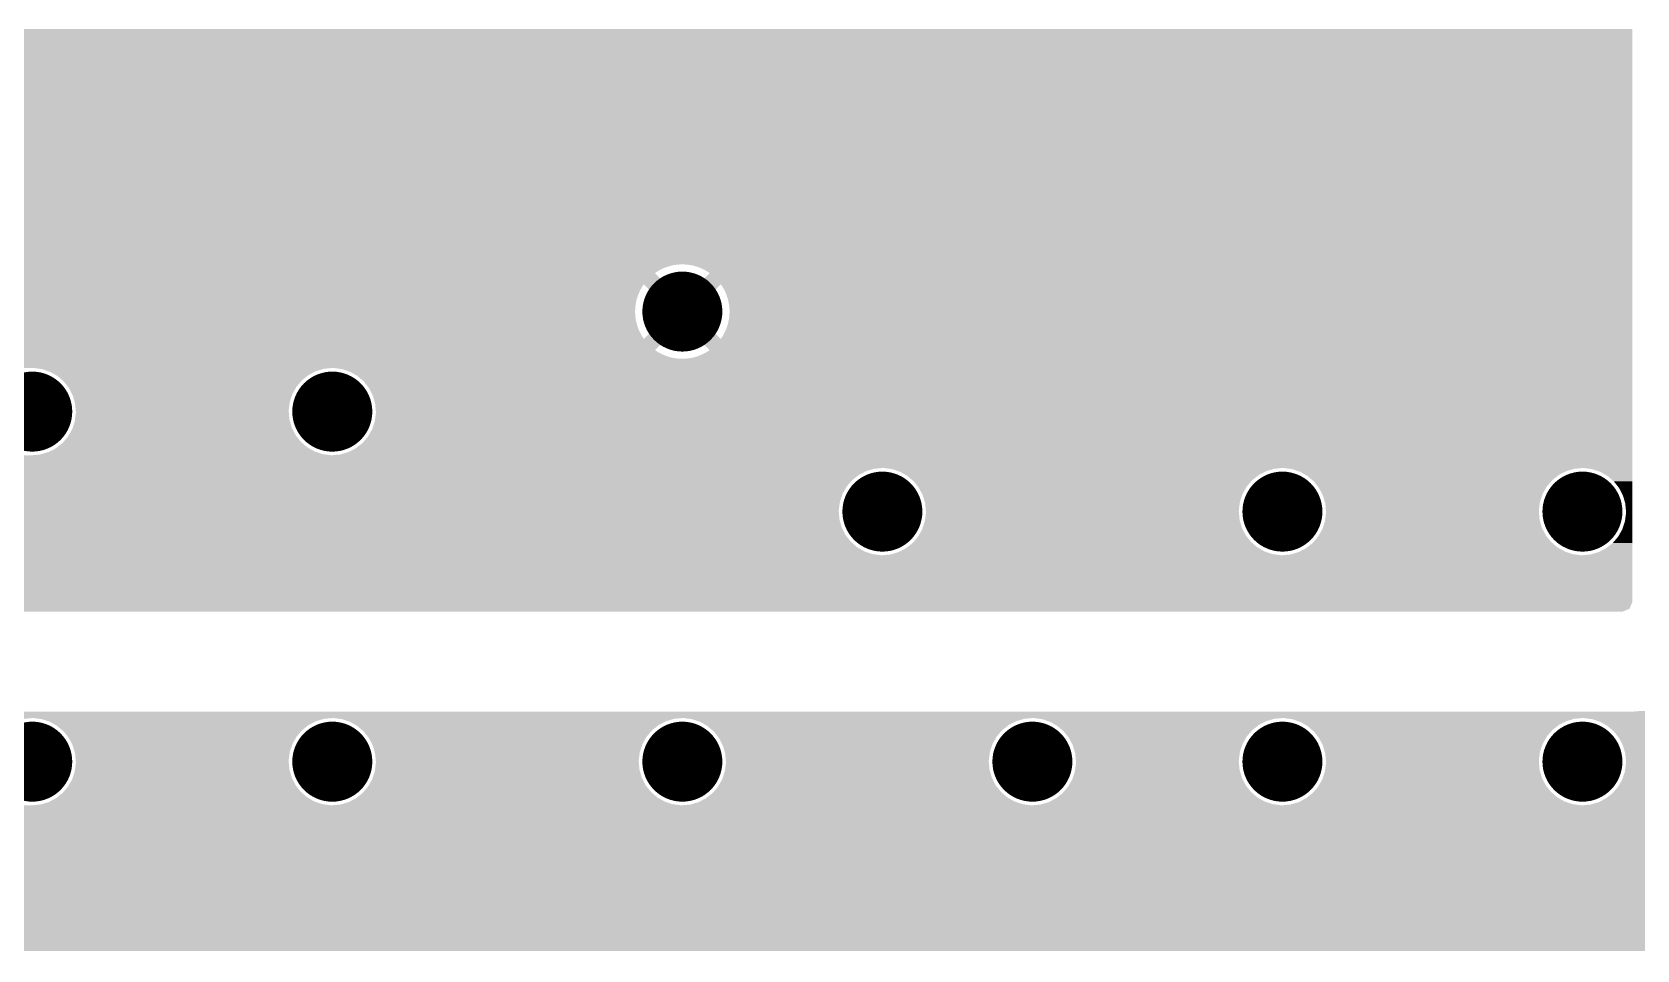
# Model space of a CAD drawing. Extents: x 295 to 953, y 10 to 290.
# Drawn here: x 596.74 to 630.37, y 206.52 to 225.75 of the extents above; entities that cross this region are included whole.
import ezdxf

# ---------------------------------------------------------------- set-up
doc = ezdxf.new("R2010")
doc.units = 0
doc.header["$LTSCALE"] = 5
doc.header["$MEASUREMENT"] = 0
doc.layers.get('0').update_dxf_attribs({"linetype": 'CONTINUOUS', "lineweight": 25})

msp = doc.modelspace()

# ---------------------------------------------------------------- linework, layer by layer
at = {"const_width": 0.838}
for points in [[(609.947, 219.892, 1), (610.785, 219.892, 1)], [(596.326, 217.796, 1), (597.164, 217.796, 1)], [(602.612, 217.796, 1), (603.451, 217.796, 1)], [(614.138, 215.701, 1), (614.976, 215.701, 1)], [(622.52, 215.701, 1), (623.358, 215.701, 1)], [(628.806, 215.701, 1), (629.644, 215.701, 1)], [(596.326, 210.462, 1), (597.164, 210.462, 1)], [(602.612, 210.462, 1), (603.451, 210.462, 1)], [(609.947, 210.462, 1), (610.785, 210.462, 1)], [(617.281, 210.462, 1), (618.119, 210.462, 1)], [(622.52, 210.462, 1), (623.358, 210.462, 1)], [(628.806, 210.462, 1), (629.644, 210.462, 1)]]:
    msp.add_lwpolyline(points, format="xyb", close=True, dxfattribs=at)
for points in [[(545.43, 225.576), (545.547, 225.683), (630.273, 225.576), (630.273, 225.683)], [(545.547, 225.683), (545.638, 225.812), (630.273, 225.683), (630.273, 225.812)], [(509.465, 225.288), (509.419, 225.43), (630.273, 225.288), (630.273, 225.43)], [(509.469, 225.25), (509.465, 225.288), (630.273, 225.25), (630.273, 225.288)], [(544.986, 225.43), (545.143, 225.447), (630.273, 225.43), (630.273, 225.447)], [(545.143, 225.447), (545.294, 225.496), (630.273, 225.447), (630.273, 225.496)], [(545.294, 225.496), (545.43, 225.576), (630.273, 225.496), (630.273, 225.576)], [(529.47, 225.247), (529.404, 225.25), (630.273, 225.247), (630.273, 225.25)], [(529.625, 225.216), (529.47, 225.247), (630.273, 225.216), (630.273, 225.247)], [(529.77, 225.154), (529.625, 225.216), (630.273, 225.154), (630.273, 225.216)], [(529.899, 225.062), (529.77, 225.154), (630.273, 225.062), (630.273, 225.154)], [(530.006, 224.946), (529.899, 225.062), (630.273, 224.946), (630.273, 225.062)], [(530.073, 224.831), (530.006, 224.946), (630.273, 224.831), (630.273, 224.946)], [(545.052, 224.828), (544.986, 224.831), (630.273, 224.828), (630.273, 224.831)], [(545.207, 224.797), (545.052, 224.828), (630.273, 224.797), (630.273, 224.828)], [(545.352, 224.735), (545.207, 224.797), (630.273, 224.735), (630.273, 224.797)], [(545.481, 224.643), (545.352, 224.735), (630.273, 224.643), (630.273, 224.735)], [(545.588, 224.527), (545.481, 224.643), (630.273, 224.527), (630.273, 224.643)], [(545.668, 224.39), (545.588, 224.527), (630.273, 224.39), (630.273, 224.527)], [(545.717, 224.24), (545.668, 224.39), (630.273, 224.24), (630.273, 224.39)], [(545.701, 223.862), (545.731, 224.017), (630.273, 223.862), (630.273, 224.017)], [(545.734, 224.083), (545.717, 224.24), (630.273, 224.083), (630.273, 224.24)], [(545.731, 224.017), (545.734, 224.083), (630.273, 224.017), (630.273, 224.083)], [(545.547, 223.587), (545.638, 223.716), (630.273, 223.587), (630.273, 223.716)], [(545.638, 223.716), (545.701, 223.862), (630.273, 223.716), (630.273, 223.862)], [(525.699, 223.251), (525.608, 223.334), (630.273, 223.251), (630.273, 223.334)], [(544.986, 223.334), (545.143, 223.351), (630.273, 223.334), (630.273, 223.351)], [(545.143, 223.351), (545.294, 223.401), (630.273, 223.351), (630.273, 223.401)], [(545.294, 223.401), (545.43, 223.48), (630.273, 223.401), (630.273, 223.48)], [(545.43, 223.48), (545.547, 223.587), (630.273, 223.48), (630.273, 223.587)], [(525.899, 223.022), (525.699, 223.251), (630.273, 223.022), (630.273, 223.251)], [(526.072, 222.774), (525.899, 223.022), (630.273, 222.774), (630.273, 223.022)], [(526.093, 222.735), (526.072, 222.774), (630.273, 222.735), (630.273, 222.774)], [(545.052, 222.732), (544.986, 222.735), (630.273, 222.732), (630.273, 222.735)], [(545.207, 222.702), (545.052, 222.732), (630.273, 222.702), (630.273, 222.732)], [(545.352, 222.639), (545.207, 222.702), (630.273, 222.639), (630.273, 222.702)], [(545.481, 222.548), (545.352, 222.639), (630.273, 222.548), (630.273, 222.639)], [(545.588, 222.431), (545.481, 222.548), (630.273, 222.431), (630.273, 222.548)], [(545.668, 222.295), (545.588, 222.431), (630.273, 222.295), (630.273, 222.431)], [(545.717, 222.144), (545.668, 222.295), (630.273, 222.144), (630.273, 222.295)], [(545.734, 221.987), (545.717, 222.144), (630.273, 221.987), (630.273, 222.144)], [(545.731, 221.921), (545.734, 221.987), (630.273, 221.921), (630.273, 221.987)], [(545.547, 221.492), (545.638, 221.621), (630.273, 221.492), (630.273, 221.621)], [(545.638, 221.621), (545.701, 221.766), (630.273, 221.621), (630.273, 221.766)], [(545.701, 221.766), (545.731, 221.921), (630.273, 221.766), (630.273, 221.921)], [(544.986, 221.239), (545.143, 221.256), (630.273, 221.239), (630.273, 221.256)], [(545.143, 221.256), (545.294, 221.305), (630.273, 221.256), (630.273, 221.305)], [(545.294, 221.305), (545.43, 221.385), (630.273, 221.305), (630.273, 221.385)], [(545.43, 221.385), (545.547, 221.492), (630.273, 221.385), (630.273, 221.492)], [(526.44, 220.881), (526.456, 220.969), (630.273, 220.881), (630.273, 220.969)], [(526.456, 220.969), (526.478, 221.239), (630.273, 220.969), (630.273, 221.239)], [(526.353, 220.52), (526.4, 220.671), (609.971, 220.52), (609.821, 220.671)], [(526.4, 220.671), (526.405, 220.698), (609.821, 220.671), (609.793, 220.698)], [(526.405, 220.698), (526.409, 220.718), (609.793, 220.698), (609.822, 220.718)], [(526.409, 220.718), (526.414, 220.748), (609.822, 220.718), (609.871, 220.748)], [(526.414, 220.748), (526.419, 220.775), (609.871, 220.748), (609.921, 220.775)], [(526.419, 220.775), (526.424, 220.8), (609.921, 220.775), (609.974, 220.8)], [(526.424, 220.8), (526.428, 220.821), (609.974, 220.8), (610.027, 220.821)], [(526.428, 220.821), (526.432, 220.839), (610.027, 220.821), (610.082, 220.839)], [(526.432, 220.839), (526.435, 220.854), (610.082, 220.839), (610.137, 220.854)], [(526.435, 220.854), (526.437, 220.866), (610.137, 220.854), (610.194, 220.866)], [(526.437, 220.866), (526.438, 220.874), (610.194, 220.866), (610.251, 220.874)], [(526.438, 220.874), (526.439, 220.879), (610.251, 220.874), (610.308, 220.879)], [(526.439, 220.879), (526.44, 220.881), (610.308, 220.879), (610.366, 220.881)], [(610.075, 220.574), (610.106, 220.586), (610.656, 220.574), (610.626, 220.586)], [(610.106, 220.586), (610.121, 220.592), (610.626, 220.586), (610.609, 220.592)], [(610.121, 220.592), (610.154, 220.602), (610.609, 220.592), (610.579, 220.602)], [(610.154, 220.602), (610.169, 220.607), (610.579, 220.602), (610.561, 220.607)], [(610.169, 220.607), (610.202, 220.615), (610.561, 220.607), (610.531, 220.615)], [(610.202, 220.615), (610.217, 220.618), (610.531, 220.615), (610.512, 220.618)], [(610.217, 220.618), (610.252, 220.624), (610.512, 220.618), (610.482, 220.624)], [(610.252, 220.624), (610.266, 220.627), (610.482, 220.624), (610.462, 220.627)], [(610.266, 220.627), (610.303, 220.63), (610.462, 220.627), (610.432, 220.63)], [(610.303, 220.63), (610.316, 220.632), (610.432, 220.63), (610.409, 220.632)], [(610.316, 220.632), (610.36, 220.633), (610.409, 220.632), (610.382, 220.633)], [(610.36, 220.633), (610.366, 220.633), (610.382, 220.633), (610.366, 220.633)], [(610.4, 220.88), (610.366, 220.881), (630.273, 220.88), (630.273, 220.881)], [(610.458, 220.876), (610.4, 220.88), (630.273, 220.876), (630.273, 220.88)], [(610.515, 220.869), (610.458, 220.876), (630.273, 220.869), (630.273, 220.876)], [(610.572, 220.859), (610.515, 220.869), (630.273, 220.859), (630.273, 220.869)], [(610.628, 220.845), (610.572, 220.859), (630.273, 220.845), (630.273, 220.859)], [(610.683, 220.829), (610.628, 220.845), (630.273, 220.829), (630.273, 220.845)], [(610.737, 220.808), (610.683, 220.829), (630.273, 220.808), (630.273, 220.829)], [(610.789, 220.785), (610.737, 220.808), (630.273, 220.785), (630.273, 220.808)], [(610.76, 220.52), (610.938, 220.698), (630.273, 220.52), (630.273, 220.698)], [(610.841, 220.759), (610.789, 220.785), (630.273, 220.759), (630.273, 220.785)], [(610.89, 220.73), (610.841, 220.759), (630.273, 220.73), (630.273, 220.759)], [(610.938, 220.698), (610.89, 220.73), (630.273, 220.698), (630.273, 220.73)], [(526.235, 220.208), (526.259, 220.262), (609.429, 220.208), (609.449, 220.262)], [(526.259, 220.262), (526.282, 220.315), (609.449, 220.262), (609.472, 220.315)], [(526.282, 220.315), (526.304, 220.366), (609.472, 220.315), (609.498, 220.366)], [(526.304, 220.366), (526.31, 220.381), (609.498, 220.366), (609.507, 220.381)], [(526.31, 220.381), (526.321, 220.416), (609.507, 220.381), (609.527, 220.416)], [(526.321, 220.416), (526.336, 220.464), (609.527, 220.416), (609.559, 220.464)], [(526.336, 220.464), (526.353, 220.52), (630.273, 220.464), (630.273, 220.52)], [(609.737, 220.286), (609.559, 220.464), (610.994, 220.286), (611.172, 220.464)], [(609.698, 220.213), (609.712, 220.243), (611.034, 220.213), (611.019, 220.243)], [(609.712, 220.243), (609.721, 220.257), (611.019, 220.243), (611.011, 220.257)], [(609.721, 220.257), (609.737, 220.286), (611.011, 220.257), (610.994, 220.286)], [(609.971, 220.52), (609.986, 220.529), (610.76, 220.52), (610.745, 220.529)], [(609.986, 220.529), (610.015, 220.545), (610.745, 220.529), (610.717, 220.545)], [(610.015, 220.545), (610.029, 220.553), (610.717, 220.545), (610.701, 220.553)], [(610.029, 220.553), (610.06, 220.567), (610.701, 220.553), (610.672, 220.567)], [(610.06, 220.567), (610.075, 220.574), (610.672, 220.567), (610.656, 220.574)], [(611.179, 220.455), (611.172, 220.464), (630.273, 220.455), (630.273, 220.464)], [(611.21, 220.406), (611.179, 220.455), (630.273, 220.406), (630.273, 220.455)], [(611.239, 220.356), (611.21, 220.406), (630.273, 220.356), (630.273, 220.406)], [(611.264, 220.305), (611.239, 220.356), (630.273, 220.305), (630.273, 220.356)], [(611.287, 220.252), (611.264, 220.305), (630.273, 220.252), (630.273, 220.305)], [(611.306, 220.197), (611.287, 220.252), (630.273, 220.197), (630.273, 220.252)], [(526.055, 219.869), (526.088, 219.926), (609.377, 219.869), (609.377, 219.926)], [(526.088, 219.926), (526.121, 219.984), (609.377, 219.926), (609.381, 219.984)], [(526.121, 219.984), (526.154, 220.041), (609.381, 219.984), (609.388, 220.041)], [(526.154, 220.041), (526.186, 220.097), (609.388, 220.041), (609.398, 220.097)], [(526.186, 220.097), (526.189, 220.103), (609.398, 220.097), (609.4, 220.103)], [(526.189, 220.103), (526.211, 220.153), (609.4, 220.103), (609.412, 220.153)], [(526.211, 220.153), (526.235, 220.208), (609.412, 220.153), (609.429, 220.208)], [(609.624, 219.908), (609.625, 219.925), (611.107, 219.908), (611.107, 219.925)], [(609.624, 219.875), (609.624, 219.908), (611.107, 219.875), (611.107, 219.908)], [(609.625, 219.925), (609.627, 219.958), (611.107, 219.925), (611.104, 219.958)], [(609.627, 219.958), (609.629, 219.974), (611.104, 219.958), (611.103, 219.974)], [(609.629, 219.974), (609.633, 220.008), (611.103, 219.974), (611.098, 220.008)], [(609.633, 220.008), (609.636, 220.024), (611.098, 220.008), (611.096, 220.024)], [(609.636, 220.024), (609.642, 220.056), (611.096, 220.024), (611.089, 220.056)], [(609.642, 220.056), (609.647, 220.073), (611.089, 220.056), (611.085, 220.073)], [(609.647, 220.073), (609.655, 220.105), (611.085, 220.073), (611.076, 220.105)], [(609.655, 220.105), (609.66, 220.12), (611.076, 220.105), (611.071, 220.12)], [(609.66, 220.12), (609.671, 220.152), (611.071, 220.12), (611.06, 220.152)], [(609.671, 220.152), (609.677, 220.167), (611.06, 220.152), (611.054, 220.167)], [(609.677, 220.167), (609.69, 220.198), (611.054, 220.167), (611.041, 220.198)], [(609.69, 220.198), (609.698, 220.213), (611.041, 220.198), (611.034, 220.213)], [(611.323, 220.142), (611.306, 220.197), (630.273, 220.142), (630.273, 220.197)], [(611.335, 220.086), (611.323, 220.142), (630.273, 220.086), (630.273, 220.142)], [(611.345, 220.029), (611.335, 220.086), (630.273, 220.029), (630.273, 220.086)], [(611.352, 219.972), (611.345, 220.029), (630.273, 219.972), (630.273, 220.029)], [(611.355, 219.915), (611.352, 219.972), (630.273, 219.915), (630.273, 219.972)], [(611.354, 219.857), (611.355, 219.915), (630.273, 219.857), (630.273, 219.915)], [(525.978, 219.757), (526.018, 219.811), (609.386, 219.757), (609.38, 219.811)], [(526.018, 219.811), (526.039, 219.84), (609.38, 219.811), (609.378, 219.84)], [(526.039, 219.84), (526.055, 219.869), (609.378, 219.84), (609.377, 219.869)], [(562.225, 219.754), (562.204, 219.757), (609.386, 219.754), (609.386, 219.757)], [(562.377, 219.734), (562.225, 219.754), (609.39, 219.734), (609.386, 219.754)], [(562.485, 219.697), (562.377, 219.734), (609.396, 219.697), (609.39, 219.734)], [(562.543, 219.678), (562.485, 219.697), (609.4, 219.678), (609.396, 219.697)], [(562.607, 219.641), (562.543, 219.678), (609.409, 219.641), (609.4, 219.678)], [(562.695, 219.591), (562.607, 219.641), (609.423, 219.591), (609.409, 219.641)], [(562.701, 219.586), (562.695, 219.591), (609.425, 219.586), (609.423, 219.591)], [(562.764, 219.532), (562.701, 219.586), (609.444, 219.532), (609.425, 219.586)], [(609.625, 219.858), (609.624, 219.875), (611.106, 219.858), (611.107, 219.875)], [(609.627, 219.825), (609.625, 219.858), (611.105, 219.825), (611.106, 219.858)], [(609.629, 219.809), (609.627, 219.825), (611.102, 219.809), (611.105, 219.825)], [(609.633, 219.776), (609.629, 219.809), (611.098, 219.776), (611.102, 219.809)], [(609.636, 219.759), (609.633, 219.776), (611.095, 219.759), (611.098, 219.776)], [(609.643, 219.727), (609.636, 219.759), (611.089, 219.727), (611.095, 219.759)], [(609.646, 219.711), (609.643, 219.727), (611.085, 219.711), (611.089, 219.727)], [(609.656, 219.678), (609.646, 219.711), (611.076, 219.678), (611.085, 219.711)], [(609.66, 219.663), (609.656, 219.678), (611.071, 219.663), (611.076, 219.678)], [(609.671, 219.631), (609.66, 219.663), (611.06, 219.631), (611.071, 219.663)], [(609.677, 219.616), (609.671, 219.631), (611.054, 219.616), (611.06, 219.631)], [(609.691, 219.585), (609.677, 219.616), (611.041, 219.585), (611.054, 219.616)], [(609.697, 219.57), (609.691, 219.585), (611.034, 219.57), (611.041, 219.585)], [(609.713, 219.54), (609.697, 219.57), (611.019, 219.54), (611.034, 219.57)], [(611.283, 219.521), (611.303, 219.575), (630.273, 219.521), (630.273, 219.575)], [(611.303, 219.575), (611.32, 219.63), (630.273, 219.575), (630.273, 219.63)], [(611.32, 219.63), (611.333, 219.686), (630.273, 219.63), (630.273, 219.686)], [(611.333, 219.686), (611.343, 219.742), (630.273, 219.686), (630.273, 219.742)], [(611.343, 219.742), (611.35, 219.8), (630.273, 219.742), (630.273, 219.8)], [(611.35, 219.8), (611.354, 219.857), (630.273, 219.8), (630.273, 219.857)], [(562.826, 219.479), (562.764, 219.532), (609.467, 219.479), (609.444, 219.532)], [(562.827, 219.478), (562.826, 219.479), (609.467, 219.478), (609.467, 219.479)], [(562.867, 219.427), (562.827, 219.478), (609.493, 219.427), (609.467, 219.478)], [(562.907, 219.377), (562.867, 219.427), (609.521, 219.377), (609.493, 219.427)], [(562.936, 219.341), (562.907, 219.377), (609.545, 219.341), (609.521, 219.377)], [(562.942, 219.329), (562.936, 219.341), (609.552, 219.329), (609.545, 219.341)], [(562.947, 219.319), (562.942, 219.329), (609.559, 219.319), (609.552, 219.329)], [(562.976, 219.263), (562.947, 219.319), (630.273, 219.263), (630.273, 219.319)], [(563.017, 219.185), (562.976, 219.263), (609.894, 219.185), (609.971, 219.263)], [(609.559, 219.319), (609.737, 219.497), (611.172, 219.319), (610.994, 219.497)], [(609.72, 219.526), (609.713, 219.54), (611.011, 219.526), (611.019, 219.54)], [(609.737, 219.497), (609.72, 219.526), (610.994, 219.497), (611.011, 219.526)], [(609.986, 219.255), (609.971, 219.263), (610.746, 219.255), (610.76, 219.263)], [(610.015, 219.238), (609.986, 219.255), (610.716, 219.238), (610.746, 219.255)], [(610.03, 219.23), (610.015, 219.238), (610.702, 219.23), (610.716, 219.238)], [(610.938, 219.085), (610.76, 219.263), (630.273, 219.085), (630.273, 219.263)], [(611.172, 219.319), (611.204, 219.367), (630.273, 219.319), (630.273, 219.367)], [(611.204, 219.367), (611.233, 219.417), (630.273, 219.367), (630.273, 219.417)], [(611.233, 219.417), (611.259, 219.468), (630.273, 219.417), (630.273, 219.468)], [(611.259, 219.468), (611.283, 219.521), (630.273, 219.468), (630.273, 219.521)], [(563.046, 219.085), (563.017, 219.185), (609.793, 219.085), (609.894, 219.185)], [(563.056, 219.053), (563.046, 219.085), (609.841, 219.053), (609.793, 219.085)], [(563.064, 219.024), (563.056, 219.053), (609.891, 219.024), (609.841, 219.053)], [(563.066, 219.018), (563.064, 219.024), (609.903, 219.018), (609.891, 219.024)], [(563.068, 218.998), (563.066, 219.018), (609.942, 218.998), (609.903, 219.018)], [(563.07, 218.975), (563.068, 218.998), (609.995, 218.975), (609.942, 218.998)], [(563.072, 218.955), (563.07, 218.975), (610.049, 218.955), (609.995, 218.975)], [(563.074, 218.938), (563.072, 218.955), (610.104, 218.938), (610.049, 218.955)], [(563.075, 218.924), (563.074, 218.938), (610.16, 218.924), (610.104, 218.938)], [(563.076, 218.914), (563.075, 218.924), (610.216, 218.914), (610.16, 218.924)], [(563.077, 218.907), (563.076, 218.914), (610.274, 218.907), (610.216, 218.914)], [(563.077, 218.903), (563.077, 218.907), (610.331, 218.903), (610.274, 218.907)], [(563.083, 218.844), (563.077, 218.903), (630.273, 218.844), (630.273, 218.903)], [(563.077, 218.903), (563.077, 218.903), (610.389, 218.903), (610.331, 218.903)], [(610.059, 219.216), (610.03, 219.23), (610.671, 219.216), (610.702, 219.23)], [(610.075, 219.209), (610.059, 219.216), (610.657, 219.209), (610.671, 219.216)], [(610.105, 219.197), (610.075, 219.209), (610.625, 219.197), (610.657, 219.209)], [(610.122, 219.191), (610.105, 219.197), (610.61, 219.191), (610.625, 219.197)], [(610.153, 219.181), (610.122, 219.191), (610.578, 219.181), (610.61, 219.191)], [(610.17, 219.176), (610.153, 219.181), (610.563, 219.176), (610.578, 219.181)], [(610.201, 219.168), (610.17, 219.176), (610.529, 219.168), (610.563, 219.176)], [(610.219, 219.165), (610.201, 219.168), (610.514, 219.165), (610.529, 219.168)], [(610.25, 219.159), (610.219, 219.165), (610.479, 219.159), (610.514, 219.165)], [(610.269, 219.156), (610.25, 219.159), (610.465, 219.156), (610.479, 219.159)], [(610.299, 219.153), (610.269, 219.156), (610.428, 219.153), (610.465, 219.156)], [(610.323, 219.151), (610.299, 219.153), (610.416, 219.151), (610.428, 219.153)], [(610.349, 219.15), (610.323, 219.151), (610.371, 219.15), (610.416, 219.151)], [(610.366, 219.15), (610.349, 219.15), (610.366, 219.15), (610.371, 219.15)], [(610.389, 218.903), (610.446, 218.906), (630.273, 218.903), (630.273, 218.906)], [(610.446, 218.906), (610.503, 218.912), (630.273, 218.906), (630.273, 218.912)], [(610.503, 218.912), (610.56, 218.922), (630.273, 218.912), (630.273, 218.922)], [(610.56, 218.922), (610.616, 218.935), (630.273, 218.922), (630.273, 218.935)], [(610.616, 218.935), (610.672, 218.951), (630.273, 218.935), (630.273, 218.951)], [(610.672, 218.951), (610.726, 218.97), (630.273, 218.951), (630.273, 218.97)], [(610.726, 218.97), (610.779, 218.993), (630.273, 218.97), (630.273, 218.993)], [(610.779, 218.993), (610.83, 219.018), (630.273, 218.993), (630.273, 219.018)], [(610.83, 219.018), (610.88, 219.047), (630.273, 219.018), (630.273, 219.047)], [(610.88, 219.047), (610.929, 219.078), (630.273, 219.047), (630.273, 219.078)], [(610.929, 219.078), (610.938, 219.085), (630.273, 219.078), (630.273, 219.085)], [(563.069, 218.71), (563.082, 218.809), (630.273, 218.71), (630.273, 218.809)], [(563.082, 218.809), (563.083, 218.844), (630.273, 218.809), (630.273, 218.844)], [(588.397, 218.709), (588.363, 218.71), (596.738, 218.709), (596.745, 218.71)], [(596.779, 218.709), (596.745, 218.71), (603.025, 218.709), (603.031, 218.71)], [(596.899, 218.693), (596.779, 218.709), (602.857, 218.693), (603.025, 218.709)], [(596.953, 218.686), (596.899, 218.693), (602.833, 218.686), (602.857, 218.693)], [(597.078, 218.643), (596.953, 218.686), (602.69, 218.643), (602.833, 218.686)], [(597.118, 218.63), (597.078, 218.643), (602.664, 218.63), (602.69, 218.643)], [(597.236, 218.563), (597.118, 218.63), (602.535, 218.563), (602.664, 218.63)], [(597.27, 218.544), (597.236, 218.563), (602.51, 218.544), (602.535, 218.563)], [(603.066, 218.709), (603.031, 218.71), (630.273, 218.709), (630.273, 218.71)], [(603.239, 218.686), (603.066, 218.709), (630.273, 218.686), (630.273, 218.709)], [(603.405, 218.63), (603.239, 218.686), (630.273, 218.63), (630.273, 218.686)], [(603.557, 218.544), (603.405, 218.63), (630.273, 218.544), (630.273, 218.63)], [(597.375, 218.454), (597.27, 218.544), (602.398, 218.454), (602.51, 218.544)], [(597.403, 218.43), (597.375, 218.454), (602.377, 218.43), (602.398, 218.454)], [(597.489, 218.321), (597.403, 218.43), (602.284, 218.321), (602.377, 218.43)], [(597.512, 218.293), (597.489, 218.321), (602.268, 218.293), (602.284, 218.321)], [(597.576, 218.169), (597.512, 218.293), (602.198, 218.169), (602.268, 218.293)], [(603.69, 218.43), (603.557, 218.544), (630.273, 218.43), (630.273, 218.544)], [(603.798, 218.293), (603.69, 218.43), (630.273, 218.293), (630.273, 218.43)], [(603.879, 218.138), (603.798, 218.293), (630.273, 218.138), (630.273, 218.293)], [(597.592, 218.138), (597.576, 218.169), (602.187, 218.138), (602.198, 218.169)], [(597.632, 218.004), (597.592, 218.138), (602.142, 218.004), (602.187, 218.138)], [(597.642, 217.97), (597.632, 218.004), (602.137, 217.97), (602.142, 218.004)], [(597.655, 217.831), (597.642, 217.97), (602.118, 217.831), (602.137, 217.97)], [(603.928, 217.97), (603.879, 218.138), (630.273, 217.97), (630.273, 218.138)], [(603.945, 217.796), (603.928, 217.97), (630.273, 217.796), (630.273, 217.97)], [(597.59, 217.454), (597.635, 217.588), (602.184, 217.454), (602.145, 217.588)], [(597.635, 217.588), (597.639, 217.622), (602.145, 217.588), (602.135, 217.622)], [(597.639, 217.622), (597.658, 217.762), (602.135, 217.622), (602.121, 217.762)], [(597.659, 217.796), (597.655, 217.831), (602.118, 217.796), (602.118, 217.831)], [(597.658, 217.762), (597.659, 217.796), (602.121, 217.762), (602.118, 217.796)], [(603.865, 217.423), (603.921, 217.588), (630.273, 217.423), (630.273, 217.588)], [(603.921, 217.588), (603.944, 217.762), (630.273, 217.588), (630.273, 217.762)], [(603.944, 217.762), (603.945, 217.796), (630.273, 217.762), (630.273, 217.796)], [(597.4, 217.162), (597.492, 217.271), (602.373, 217.162), (602.287, 217.271)], [(597.492, 217.271), (597.509, 217.299), (602.287, 217.271), (602.265, 217.299)], [(597.509, 217.299), (597.579, 217.423), (602.265, 217.299), (602.201, 217.423)], [(597.579, 217.423), (597.59, 217.454), (602.201, 217.423), (602.184, 217.454)], [(603.665, 217.138), (603.779, 217.271), (630.273, 217.138), (630.273, 217.271)], [(603.779, 217.271), (603.865, 217.423), (630.273, 217.271), (630.273, 217.423)], [(504.275, 216.868), (504.275, 216.882), (630.273, 216.868), (630.273, 216.882)], [(588.363, 216.882), (588.37, 216.883), (596.745, 216.882), (596.711, 216.883)], [(596.745, 216.882), (596.752, 216.883), (603.031, 216.882), (602.997, 216.883)], [(596.752, 216.883), (596.919, 216.899), (602.997, 216.883), (602.877, 216.899)], [(596.919, 216.899), (596.943, 216.906), (602.877, 216.899), (602.824, 216.906)], [(596.943, 216.906), (597.087, 216.949), (602.824, 216.906), (602.698, 216.949)], [(597.087, 216.949), (597.113, 216.962), (602.698, 216.949), (602.658, 216.962)], [(597.113, 216.962), (597.242, 217.029), (602.658, 216.962), (602.54, 217.029)], [(597.242, 217.029), (597.266, 217.049), (602.54, 217.029), (602.506, 217.049)], [(597.266, 217.049), (597.379, 217.138), (602.506, 217.049), (602.402, 217.138)], [(597.379, 217.138), (597.4, 217.162), (602.402, 217.138), (602.373, 217.162)], [(603.031, 216.882), (603.205, 216.899), (630.273, 216.882), (630.273, 216.899)], [(603.205, 216.899), (603.373, 216.949), (630.273, 216.899), (630.273, 216.949)], [(603.373, 216.949), (603.528, 217.029), (630.273, 216.949), (630.273, 217.029)], [(603.528, 217.029), (603.665, 217.138), (630.273, 217.029), (630.273, 217.138)], [(529.47, 216.865), (529.404, 216.868), (630.273, 216.865), (630.273, 216.868)], [(529.625, 216.834), (529.47, 216.865), (630.273, 216.834), (630.273, 216.865)], [(529.77, 216.772), (529.625, 216.834), (630.273, 216.772), (630.273, 216.834)], [(529.899, 216.68), (529.77, 216.772), (630.273, 216.68), (630.273, 216.772)], [(529.96, 216.614), (529.899, 216.68), (630.273, 216.614), (630.273, 216.68)], [(529.975, 216.597), (529.96, 216.614), (614.383, 216.597), (614.557, 216.614)], [(530.006, 216.564), (529.975, 216.597), (614.268, 216.564), (614.383, 216.597)], [(530.015, 216.548), (530.006, 216.564), (614.215, 216.548), (614.268, 216.564)], [(530.062, 216.467), (530.015, 216.548), (614.06, 216.467), (614.215, 216.548)], [(614.591, 216.614), (614.557, 216.614), (622.932, 216.614), (622.939, 216.614)], [(614.711, 216.597), (614.591, 216.614), (622.765, 216.597), (622.932, 216.614)], [(614.764, 216.59), (614.711, 216.597), (622.74, 216.59), (622.765, 216.597)], [(614.89, 216.548), (614.764, 216.59), (622.597, 216.548), (622.74, 216.59)], [(614.93, 216.534), (614.89, 216.548), (622.571, 216.534), (622.597, 216.548)], [(622.973, 216.614), (622.939, 216.614), (629.218, 216.614), (629.225, 216.614)], [(623.093, 216.597), (622.973, 216.614), (629.051, 216.597), (629.218, 216.614)], [(623.146, 216.59), (623.093, 216.597), (629.027, 216.59), (629.051, 216.597)], [(623.272, 216.548), (623.146, 216.59), (628.884, 216.548), (629.027, 216.59)], [(623.312, 216.534), (623.272, 216.548), (628.858, 216.534), (628.884, 216.548)], [(629.433, 216.59), (629.26, 216.614), (630.273, 216.59), (630.273, 216.614)], [(629.599, 216.534), (629.433, 216.59), (630.273, 216.534), (630.273, 216.59)], [(530.073, 216.449), (530.062, 216.467), (614.036, 216.449), (614.06, 216.467)], [(541.699, 216.446), (541.633, 216.449), (614.033, 216.446), (614.036, 216.449)], [(541.854, 216.415), (541.699, 216.446), (613.994, 216.415), (614.033, 216.446)], [(541.986, 216.359), (541.854, 216.415), (613.923, 216.359), (613.994, 216.415)], [(542, 216.353), (541.986, 216.359), (613.918, 216.353), (613.923, 216.359)], [(542.129, 216.261), (542, 216.353), (613.839, 216.261), (613.918, 216.353)], [(542.161, 216.226), (542.129, 216.261), (613.809, 216.226), (613.839, 216.261)], [(542.235, 216.145), (542.161, 216.226), (613.763, 216.145), (613.809, 216.226)], [(615.048, 216.467), (614.93, 216.534), (622.442, 216.467), (622.571, 216.534)], [(615.082, 216.448), (615.048, 216.467), (622.418, 216.448), (622.442, 216.467)], [(615.186, 216.359), (615.082, 216.448), (622.305, 216.359), (622.418, 216.448)], [(615.215, 216.334), (615.186, 216.359), (622.284, 216.334), (622.305, 216.359)], [(615.301, 216.226), (615.215, 216.334), (622.191, 216.226), (622.284, 216.334)], [(615.323, 216.197), (615.301, 216.226), (622.175, 216.197), (622.191, 216.226)], [(623.43, 216.467), (623.312, 216.534), (628.728, 216.467), (628.858, 216.534)], [(623.464, 216.448), (623.43, 216.467), (628.704, 216.448), (628.728, 216.467)], [(623.568, 216.359), (623.464, 216.448), (628.591, 216.359), (628.704, 216.448)], [(623.597, 216.334), (623.568, 216.359), (628.571, 216.334), (628.591, 216.359)], [(623.683, 216.226), (623.597, 216.334), (628.478, 216.226), (628.571, 216.334)], [(623.705, 216.197), (623.683, 216.226), (628.461, 216.197), (628.478, 216.226)], [(629.751, 216.448), (629.599, 216.534), (630.273, 216.448), (630.273, 216.534)], [(629.883, 216.334), (629.751, 216.448), (630.273, 216.334), (630.273, 216.448)], [(629.992, 216.197), (629.883, 216.334), (630.273, 216.197), (630.273, 216.334)], [(542.277, 216.074), (542.235, 216.145), (613.723, 216.074), (613.763, 216.145)], [(542.315, 216.008), (542.277, 216.074), (613.701, 216.008), (613.723, 216.074)], [(542.348, 215.908), (542.315, 216.008), (613.667, 215.908), (613.701, 216.008)], [(542.365, 215.858), (542.348, 215.908), (613.66, 215.858), (613.667, 215.908)], [(615.388, 216.074), (615.323, 216.197), (622.105, 216.074), (622.175, 216.197)], [(615.404, 216.042), (615.388, 216.074), (622.094, 216.042), (622.105, 216.074)], [(615.444, 215.908), (615.404, 216.042), (622.049, 215.908), (622.094, 216.042)], [(615.454, 215.875), (615.444, 215.908), (622.044, 215.875), (622.049, 215.908)], [(615.467, 215.735), (615.454, 215.875), (622.026, 215.735), (622.044, 215.875)], [(623.77, 216.074), (623.705, 216.197), (628.391, 216.074), (628.461, 216.197)], [(623.786, 216.042), (623.77, 216.074), (628.381, 216.042), (628.391, 216.074)], [(623.826, 215.908), (623.786, 216.042), (628.335, 215.908), (628.381, 216.042)], [(623.836, 215.875), (623.826, 215.908), (628.331, 215.875), (628.335, 215.908)], [(623.849, 215.735), (623.836, 215.875), (628.312, 215.735), (628.331, 215.875)], [(630.073, 216.042), (629.992, 216.197), (630.273, 216.042), (630.273, 216.197)], [(630.122, 215.875), (630.073, 216.042), (630.273, 215.875), (630.273, 216.042)], [(630.139, 215.701), (630.122, 215.875), (630.273, 215.701), (630.273, 215.875)], [(542.357, 215.527), (542.379, 215.635), (613.66, 215.527), (613.649, 215.635)], [(542.378, 215.735), (542.365, 215.858), (613.644, 215.735), (613.66, 215.858)], [(542.381, 215.701), (542.378, 215.735), (613.643, 215.701), (613.644, 215.735)], [(542.379, 215.635), (542.381, 215.701), (613.649, 215.635), (613.643, 215.701)], [(615.451, 215.527), (615.47, 215.666), (622.042, 215.527), (622.028, 215.666)], [(615.47, 215.701), (615.467, 215.735), (622.025, 215.701), (622.026, 215.735)], [(615.47, 215.666), (615.47, 215.701), (622.028, 215.666), (622.025, 215.701)], [(623.833, 215.527), (623.852, 215.666), (628.328, 215.527), (628.315, 215.666)], [(623.852, 215.701), (623.849, 215.735), (628.312, 215.701), (628.312, 215.735)], [(623.852, 215.666), (623.852, 215.701), (628.315, 215.666), (628.312, 215.701)], [(630.115, 215.493), (630.138, 215.666), (630.273, 215.493), (630.273, 215.666)], [(630.138, 215.666), (630.139, 215.701), (630.273, 215.666), (630.273, 215.701)], [(542.077, 215.098), (542.192, 215.204), (613.873, 215.098), (613.79, 215.204)], [(542.192, 215.204), (542.194, 215.205), (613.79, 215.204), (613.789, 215.205)], [(542.194, 215.205), (542.286, 215.334), (613.789, 215.205), (613.722, 215.334)], [(542.286, 215.334), (542.296, 215.359), (613.722, 215.334), (613.709, 215.359)], [(542.296, 215.359), (542.348, 215.48), (613.709, 215.359), (613.674, 215.48)], [(542.348, 215.48), (542.357, 215.527), (613.674, 215.48), (613.66, 215.527)], [(615.304, 215.175), (615.32, 215.204), (622.195, 215.175), (622.172, 215.204)], [(615.32, 215.204), (615.391, 215.327), (622.172, 215.204), (622.108, 215.327)], [(615.391, 215.327), (615.401, 215.359), (622.108, 215.327), (622.091, 215.359)], [(615.401, 215.359), (615.446, 215.493), (622.091, 215.359), (622.052, 215.493)], [(615.446, 215.493), (615.451, 215.527), (622.052, 215.493), (622.042, 215.527)], [(623.686, 215.175), (623.702, 215.204), (628.481, 215.175), (628.458, 215.204)], [(623.702, 215.204), (623.773, 215.327), (628.458, 215.204), (628.394, 215.327)], [(623.773, 215.327), (623.783, 215.359), (628.394, 215.327), (628.378, 215.359)], [(623.783, 215.359), (623.828, 215.493), (628.378, 215.359), (628.338, 215.493)], [(623.828, 215.493), (623.833, 215.527), (628.338, 215.493), (628.328, 215.527)], [(629.973, 215.175), (630.059, 215.327), (630.273, 215.175), (630.273, 215.327)], [(630.059, 215.327), (630.115, 215.493), (630.273, 215.327), (630.273, 215.493)], [(525.699, 214.869), (525.608, 214.952), (614.18, 214.869), (614.032, 214.952)], [(525.701, 214.867), (525.699, 214.869), (614.183, 214.867), (614.18, 214.869)], [(525.75, 214.811), (525.701, 214.867), (614.349, 214.811), (614.183, 214.867)], [(541.633, 214.952), (541.639, 214.953), (614.032, 214.952), (614.031, 214.953)], [(541.639, 214.953), (541.791, 214.969), (614.031, 214.953), (614.013, 214.969)], [(541.791, 214.969), (541.941, 215.019), (614.013, 214.969), (613.955, 215.019)], [(541.941, 215.019), (542.023, 215.067), (613.955, 215.019), (613.899, 215.067)], [(542.023, 215.067), (542.077, 215.098), (613.899, 215.067), (613.873, 215.098)], [(614.898, 214.853), (614.924, 214.867), (622.605, 214.853), (622.565, 214.867)], [(614.924, 214.867), (615.054, 214.934), (622.565, 214.867), (622.447, 214.934)], [(615.054, 214.934), (615.078, 214.953), (622.447, 214.934), (622.413, 214.953)], [(615.078, 214.953), (615.19, 215.042), (622.413, 214.953), (622.309, 215.042)], [(615.19, 215.042), (615.211, 215.067), (622.309, 215.042), (622.281, 215.067)], [(615.211, 215.067), (615.304, 215.175), (622.281, 215.067), (622.195, 215.175)], [(623.28, 214.853), (623.306, 214.867), (628.892, 214.853), (628.852, 214.867)], [(623.306, 214.867), (623.436, 214.934), (628.852, 214.867), (628.734, 214.934)], [(623.436, 214.934), (623.46, 214.953), (628.734, 214.934), (628.7, 214.953)], [(623.46, 214.953), (623.572, 215.042), (628.7, 214.953), (628.596, 215.042)], [(623.572, 215.042), (623.593, 215.067), (628.596, 215.042), (628.567, 215.067)], [(623.593, 215.067), (623.686, 215.175), (628.567, 215.067), (628.481, 215.175)], [(629.567, 214.853), (629.722, 214.934), (630.273, 214.853), (630.273, 214.934)], [(629.722, 214.934), (629.859, 215.042), (630.273, 214.934), (630.273, 215.042)], [(629.859, 215.042), (629.973, 215.175), (630.273, 215.042), (630.273, 215.175)], [(525.77, 214.788), (525.75, 214.811), (614.522, 214.788), (614.349, 214.811)], [(525.771, 214.787), (525.77, 214.788), (614.557, 214.787), (614.522, 214.788)], [(525.899, 214.64), (525.771, 214.787), (630.273, 214.64), (630.273, 214.787)], [(526.072, 214.392), (525.899, 214.64), (630.273, 214.392), (630.273, 214.64)], [(614.557, 214.787), (614.563, 214.788), (622.939, 214.787), (622.904, 214.788)], [(614.563, 214.788), (614.731, 214.804), (622.904, 214.788), (622.785, 214.804)], [(614.731, 214.804), (614.755, 214.811), (622.785, 214.804), (622.731, 214.811)], [(614.755, 214.811), (614.898, 214.853), (622.731, 214.811), (622.605, 214.853)], [(622.939, 214.787), (622.945, 214.788), (629.225, 214.787), (629.191, 214.788)], [(622.945, 214.788), (623.113, 214.804), (629.191, 214.788), (629.071, 214.804)], [(623.113, 214.804), (623.137, 214.811), (629.071, 214.804), (629.018, 214.811)], [(623.137, 214.811), (623.28, 214.853), (629.018, 214.811), (628.892, 214.853)], [(629.225, 214.787), (629.399, 214.804), (630.273, 214.787), (630.273, 214.804)], [(629.399, 214.804), (629.567, 214.853), (630.273, 214.804), (630.273, 214.853)], [(526.217, 214.125), (526.072, 214.392), (630.273, 214.125), (630.273, 214.392)], [(526.331, 213.845), (526.217, 214.125), (630.273, 213.845), (630.273, 214.125)], [(526.34, 213.813), (526.331, 213.845), (630.273, 213.813), (630.273, 213.845)], [(526.382, 213.666), (526.34, 213.813), (630.212, 213.666), (630.273, 213.813)], [(526.399, 213.605), (526.382, 213.666), (630.065, 213.605), (630.212, 213.666)], [(593.664, 211.447), (593.813, 211.51), (647.177, 211.447), (647.171, 211.51)], [(630.273, 211.51), (630.459, 211.526), (647.171, 211.51), (647.171, 211.526)], [(593.627, 211.359), (593.634, 211.375), (596.571, 211.359), (596.745, 211.375)], [(593.634, 211.375), (593.664, 211.447), (647.184, 211.375), (647.177, 211.447)], [(596.779, 211.375), (596.745, 211.375), (603.025, 211.375), (603.031, 211.375)], [(596.899, 211.359), (596.779, 211.375), (602.857, 211.359), (603.025, 211.375)], [(596.953, 211.352), (596.899, 211.359), (602.833, 211.352), (602.857, 211.359)], [(597.078, 211.309), (596.953, 211.352), (602.69, 211.309), (602.833, 211.352)], [(597.118, 211.296), (597.078, 211.309), (602.664, 211.296), (602.69, 211.309)], [(597.236, 211.229), (597.118, 211.296), (602.535, 211.229), (602.664, 211.296)], [(597.27, 211.209), (597.236, 211.229), (602.51, 211.209), (602.535, 211.229)], [(597.375, 211.12), (597.27, 211.209), (602.398, 211.12), (602.51, 211.209)], [(603.066, 211.375), (603.031, 211.375), (610.359, 211.375), (610.366, 211.375)], [(603.186, 211.359), (603.066, 211.375), (610.192, 211.359), (610.359, 211.375)], [(603.239, 211.352), (603.186, 211.359), (610.167, 211.352), (610.192, 211.359)], [(603.365, 211.309), (603.239, 211.352), (610.024, 211.309), (610.167, 211.352)], [(603.405, 211.296), (603.365, 211.309), (609.998, 211.296), (610.024, 211.309)], [(603.523, 211.229), (603.405, 211.296), (609.869, 211.229), (609.998, 211.296)], [(603.557, 211.209), (603.523, 211.229), (609.845, 211.209), (609.869, 211.229)], [(603.661, 211.12), (603.557, 211.209), (609.732, 211.12), (609.845, 211.209)], [(610.4, 211.375), (610.366, 211.375), (617.693, 211.375), (617.7, 211.375)], [(610.52, 211.359), (610.4, 211.375), (617.526, 211.359), (617.693, 211.375)], [(610.573, 211.352), (610.52, 211.359), (617.502, 211.352), (617.526, 211.359)], [(610.699, 211.309), (610.573, 211.352), (617.358, 211.309), (617.502, 211.352)], [(610.739, 211.296), (610.699, 211.309), (617.332, 211.296), (617.358, 211.309)], [(610.857, 211.229), (610.739, 211.296), (617.203, 211.229), (617.332, 211.296)], [(610.891, 211.209), (610.857, 211.229), (617.179, 211.209), (617.203, 211.229)], [(610.995, 211.12), (610.891, 211.209), (617.066, 211.12), (617.179, 211.209)], [(617.734, 211.375), (617.7, 211.375), (622.932, 211.375), (622.939, 211.375)], [(617.854, 211.359), (617.734, 211.375), (622.765, 211.359), (622.932, 211.375)], [(617.908, 211.352), (617.854, 211.359), (622.74, 211.352), (622.765, 211.359)], [(618.033, 211.309), (617.908, 211.352), (622.597, 211.309), (622.74, 211.352)], [(618.073, 211.296), (618.033, 211.309), (622.571, 211.296), (622.597, 211.309)], [(618.191, 211.229), (618.073, 211.296), (622.442, 211.229), (622.571, 211.296)], [(618.225, 211.209), (618.191, 211.229), (622.418, 211.209), (622.442, 211.229)], [(618.33, 211.12), (618.225, 211.209), (622.305, 211.12), (622.418, 211.209)], [(622.973, 211.375), (622.939, 211.375), (629.218, 211.375), (629.225, 211.375)], [(623.093, 211.359), (622.973, 211.375), (629.051, 211.359), (629.218, 211.375)], [(623.146, 211.352), (623.093, 211.359), (629.027, 211.352), (629.051, 211.359)], [(623.272, 211.309), (623.146, 211.352), (628.884, 211.309), (629.027, 211.352)], [(623.312, 211.296), (623.272, 211.309), (628.858, 211.296), (628.884, 211.309)], [(623.43, 211.229), (623.312, 211.296), (628.728, 211.229), (628.858, 211.296)], [(623.464, 211.209), (623.43, 211.229), (628.704, 211.209), (628.728, 211.229)], [(623.568, 211.12), (623.464, 211.209), (628.591, 211.12), (628.704, 211.209)], [(629.433, 211.352), (629.26, 211.375), (647.186, 211.352), (647.184, 211.375)], [(629.48, 211.336), (629.433, 211.352), (647.188, 211.336), (647.186, 211.352)], [(629.599, 211.296), (629.48, 211.336), (647.2, 211.296), (647.188, 211.336)], [(629.751, 211.209), (629.599, 211.296), (647.225, 211.209), (647.2, 211.296)], [(629.799, 211.168), (629.751, 211.209), (647.237, 211.168), (647.225, 211.209)], [(629.883, 211.096), (629.799, 211.168), (647.275, 211.096), (647.237, 211.168)], [(597.403, 211.096), (597.375, 211.12), (602.377, 211.096), (602.398, 211.12)], [(597.489, 210.987), (597.403, 211.096), (602.284, 210.987), (602.377, 211.096)], [(597.512, 210.959), (597.489, 210.987), (602.268, 210.959), (602.284, 210.987)], [(597.576, 210.835), (597.512, 210.959), (602.198, 210.835), (602.268, 210.959)], [(597.592, 210.803), (597.576, 210.835), (602.187, 210.803), (602.198, 210.835)], [(603.69, 211.096), (603.661, 211.12), (609.711, 211.096), (609.732, 211.12)], [(603.776, 210.987), (603.69, 211.096), (609.618, 210.987), (609.711, 211.096)], [(603.798, 210.959), (603.776, 210.987), (609.602, 210.959), (609.618, 210.987)], [(603.862, 210.835), (603.798, 210.959), (609.532, 210.835), (609.602, 210.959)], [(603.879, 210.803), (603.862, 210.835), (609.521, 210.803), (609.532, 210.835)], [(611.024, 211.096), (610.995, 211.12), (617.045, 211.096), (617.066, 211.12)], [(611.11, 210.987), (611.024, 211.096), (616.952, 210.987), (617.045, 211.096)], [(611.132, 210.959), (611.11, 210.987), (616.936, 210.959), (616.952, 210.987)], [(611.197, 210.835), (611.132, 210.959), (616.866, 210.835), (616.936, 210.959)], [(611.213, 210.803), (611.197, 210.835), (616.855, 210.803), (616.866, 210.835)], [(618.358, 211.096), (618.33, 211.12), (622.284, 211.096), (622.305, 211.12)], [(618.444, 210.987), (618.358, 211.096), (622.191, 210.987), (622.284, 211.096)], [(618.467, 210.959), (618.444, 210.987), (622.175, 210.959), (622.191, 210.987)], [(618.531, 210.835), (618.467, 210.959), (622.105, 210.835), (622.175, 210.959)], [(618.547, 210.803), (618.531, 210.835), (622.094, 210.803), (622.105, 210.835)], [(623.597, 211.096), (623.568, 211.12), (628.571, 211.096), (628.591, 211.12)], [(623.683, 210.987), (623.597, 211.096), (628.478, 210.987), (628.571, 211.096)], [(623.705, 210.959), (623.683, 210.987), (628.461, 210.959), (628.478, 210.987)], [(623.77, 210.835), (623.705, 210.959), (628.391, 210.835), (628.461, 210.959)], [(623.786, 210.803), (623.77, 210.835), (628.381, 210.803), (628.391, 210.835)], [(629.949, 211.013), (629.883, 211.096), (647.318, 211.013), (647.275, 211.096)], [(629.992, 210.959), (629.949, 211.013), (647.361, 210.959), (647.318, 211.013)], [(630.035, 210.876), (629.992, 210.959), (647.427, 210.876), (647.361, 210.959)], [(630.073, 210.803), (630.035, 210.876), (647.511, 210.803), (647.427, 210.876)], [(597.632, 210.67), (597.592, 210.803), (602.142, 210.67), (602.187, 210.803)], [(597.642, 210.636), (597.632, 210.67), (602.137, 210.636), (602.142, 210.67)], [(597.655, 210.496), (597.642, 210.636), (602.118, 210.496), (602.137, 210.636)], [(597.659, 210.462), (597.655, 210.496), (602.118, 210.462), (602.118, 210.496)], [(603.918, 210.67), (603.879, 210.803), (609.476, 210.67), (609.521, 210.803)], [(603.928, 210.636), (603.918, 210.67), (609.471, 210.636), (609.476, 210.67)], [(603.942, 210.496), (603.928, 210.636), (609.453, 210.496), (609.471, 210.636)], [(603.945, 210.462), (603.942, 210.496), (609.452, 210.462), (609.453, 210.496)], [(611.253, 210.67), (611.213, 210.803), (616.81, 210.67), (616.855, 210.803)], [(611.263, 210.636), (611.253, 210.67), (616.806, 210.636), (616.81, 210.67)], [(611.276, 210.496), (611.263, 210.636), (616.787, 210.496), (616.806, 210.636)], [(611.279, 210.462), (611.276, 210.496), (616.786, 210.462), (616.787, 210.496)], [(618.587, 210.67), (618.547, 210.803), (622.049, 210.67), (622.094, 210.803)], [(618.597, 210.636), (618.587, 210.67), (622.044, 210.636), (622.049, 210.67)], [(618.61, 210.496), (618.597, 210.636), (622.026, 210.496), (622.044, 210.636)], [(618.614, 210.462), (618.61, 210.496), (622.025, 210.462), (622.026, 210.496)], [(623.826, 210.67), (623.786, 210.803), (628.335, 210.67), (628.381, 210.803)], [(623.836, 210.636), (623.826, 210.67), (628.331, 210.636), (628.335, 210.67)], [(623.849, 210.496), (623.836, 210.636), (628.312, 210.496), (628.331, 210.636)], [(623.852, 210.462), (623.849, 210.496), (628.312, 210.462), (628.312, 210.496)], [(630.085, 210.762), (630.073, 210.803), (647.559, 210.762), (647.511, 210.803)], [(630.11, 210.676), (630.085, 210.762), (647.711, 210.676), (647.559, 210.762)], [(630.122, 210.636), (630.11, 210.676), (647.83, 210.636), (647.711, 210.676)], [(630.124, 210.62), (630.122, 210.636), (647.877, 210.62), (647.83, 210.636)], [(630.126, 210.597), (630.124, 210.62), (648.05, 210.597), (647.877, 210.62)], [(630.126, 210.596), (630.126, 210.597), (648.085, 210.596), (648.05, 210.597)], [(630.136, 210.496), (630.126, 210.596), (659.745, 210.496), (659.758, 210.596)], [(630.139, 210.462), (630.136, 210.496), (659.744, 210.462), (659.745, 210.496)], [(597.59, 210.12), (597.635, 210.254), (602.184, 210.12), (602.145, 210.254)], [(597.635, 210.254), (597.639, 210.288), (602.145, 210.254), (602.135, 210.288)], [(597.639, 210.288), (597.658, 210.427), (602.135, 210.288), (602.121, 210.427)], [(597.658, 210.427), (597.659, 210.462), (602.121, 210.427), (602.118, 210.462)], [(603.876, 210.12), (603.921, 210.254), (609.518, 210.12), (609.479, 210.254)], [(603.921, 210.254), (603.926, 210.288), (609.479, 210.254), (609.469, 210.288)], [(603.926, 210.288), (603.944, 210.427), (609.469, 210.288), (609.455, 210.427)], [(603.944, 210.427), (603.945, 210.462), (609.455, 210.427), (609.452, 210.462)], [(611.21, 210.12), (611.255, 210.254), (616.853, 210.12), (616.813, 210.254)], [(611.255, 210.254), (611.26, 210.288), (616.813, 210.254), (616.803, 210.288)], [(611.26, 210.288), (611.279, 210.427), (616.803, 210.288), (616.79, 210.427)], [(611.279, 210.427), (611.279, 210.462), (616.79, 210.427), (616.786, 210.462)], [(618.545, 210.12), (618.59, 210.254), (622.091, 210.12), (622.052, 210.254)], [(618.59, 210.254), (618.594, 210.288), (622.052, 210.254), (622.042, 210.288)], [(618.594, 210.288), (618.613, 210.427), (622.042, 210.288), (622.028, 210.427)], [(618.613, 210.427), (618.614, 210.462), (622.028, 210.427), (622.025, 210.462)], [(623.783, 210.12), (623.828, 210.254), (628.378, 210.12), (628.338, 210.254)], [(623.828, 210.254), (623.833, 210.288), (628.338, 210.254), (628.328, 210.288)], [(623.833, 210.288), (623.852, 210.427), (628.328, 210.288), (628.315, 210.427)], [(623.852, 210.427), (623.852, 210.462), (628.315, 210.427), (628.312, 210.462)], [(630.07, 210.12), (630.115, 210.254), (659.81, 210.12), (659.771, 210.254)], [(630.115, 210.254), (630.119, 210.288), (659.771, 210.254), (659.761, 210.288)], [(630.119, 210.288), (630.138, 210.427), (659.761, 210.288), (659.747, 210.427)], [(630.138, 210.427), (630.139, 210.462), (659.747, 210.427), (659.744, 210.462)], [(597.379, 209.804), (597.4, 209.828), (602.402, 209.804), (602.373, 209.828)], [(597.4, 209.828), (597.492, 209.936), (602.373, 209.828), (602.287, 209.936)], [(597.492, 209.936), (597.509, 209.965), (602.287, 209.936), (602.265, 209.965)], [(597.509, 209.965), (597.579, 210.088), (602.265, 209.965), (602.201, 210.088)], [(597.579, 210.088), (597.59, 210.12), (602.201, 210.088), (602.184, 210.12)], [(603.665, 209.804), (603.686, 209.828), (609.736, 209.804), (609.708, 209.828)], [(603.686, 209.828), (603.779, 209.936), (609.708, 209.828), (609.622, 209.936)], [(603.779, 209.936), (603.795, 209.965), (609.622, 209.936), (609.599, 209.965)], [(603.795, 209.965), (603.865, 210.088), (609.599, 209.965), (609.535, 210.088)], [(603.865, 210.088), (603.876, 210.12), (609.535, 210.088), (609.518, 210.12)], [(610.999, 209.804), (611.02, 209.828), (617.07, 209.804), (617.042, 209.828)], [(611.02, 209.828), (611.113, 209.936), (617.042, 209.828), (616.956, 209.936)], [(611.113, 209.936), (611.129, 209.965), (616.956, 209.936), (616.933, 209.965)], [(611.129, 209.965), (611.2, 210.088), (616.933, 209.965), (616.869, 210.088)], [(611.2, 210.088), (611.21, 210.12), (616.869, 210.088), (616.853, 210.12)], [(618.334, 209.804), (618.355, 209.828), (622.309, 209.804), (622.281, 209.828)], [(618.355, 209.828), (618.447, 209.936), (622.281, 209.828), (622.195, 209.936)], [(618.447, 209.936), (618.464, 209.965), (622.195, 209.936), (622.172, 209.965)], [(618.464, 209.965), (618.534, 210.088), (622.172, 209.965), (622.108, 210.088)], [(618.534, 210.088), (618.545, 210.12), (622.108, 210.088), (622.091, 210.12)], [(623.572, 209.804), (623.593, 209.828), (628.596, 209.804), (628.567, 209.828)], [(623.593, 209.828), (623.686, 209.936), (628.567, 209.828), (628.481, 209.936)], [(623.686, 209.936), (623.702, 209.965), (628.481, 209.936), (628.458, 209.965)], [(623.702, 209.965), (623.773, 210.088), (628.458, 209.965), (628.394, 210.088)], [(623.773, 210.088), (623.783, 210.12), (628.394, 210.088), (628.378, 210.12)], [(629.859, 209.804), (629.88, 209.828), (660.028, 209.804), (660, 209.828)], [(629.88, 209.828), (629.973, 209.936), (660, 209.828), (659.914, 209.936)], [(629.973, 209.936), (629.989, 209.965), (659.914, 209.936), (659.891, 209.965)], [(629.989, 209.965), (630.059, 210.088), (659.891, 209.965), (659.827, 210.088)], [(630.059, 210.088), (630.07, 210.12), (659.827, 210.088), (659.81, 210.12)], [(593.602, 209.548), (593.602, 209.549), (596.745, 209.548), (596.711, 209.549)], [(593.602, 208.067), (593.602, 209.548), (671.135, 208.067), (671.135, 209.548)], [(596.745, 209.548), (596.752, 209.549), (603.031, 209.548), (602.997, 209.549)], [(596.752, 209.549), (596.919, 209.565), (602.997, 209.549), (602.877, 209.565)], [(596.919, 209.565), (596.943, 209.572), (602.877, 209.565), (602.824, 209.572)], [(596.943, 209.572), (597.087, 209.614), (602.824, 209.572), (602.698, 209.614)], [(597.087, 209.614), (597.113, 209.628), (602.698, 209.614), (602.658, 209.628)], [(597.113, 209.628), (597.242, 209.695), (602.658, 209.628), (602.54, 209.695)], [(597.242, 209.695), (597.266, 209.714), (602.54, 209.695), (602.506, 209.714)], [(597.266, 209.714), (597.379, 209.804), (602.506, 209.714), (602.402, 209.804)], [(603.031, 209.548), (603.038, 209.549), (610.366, 209.548), (610.331, 209.549)], [(603.038, 209.549), (603.205, 209.565), (610.331, 209.549), (610.212, 209.565)], [(603.205, 209.565), (603.23, 209.572), (610.212, 209.565), (610.158, 209.572)], [(603.23, 209.572), (603.373, 209.614), (610.158, 209.572), (610.032, 209.614)], [(603.373, 209.614), (603.399, 209.628), (610.032, 209.614), (609.992, 209.628)], [(603.399, 209.628), (603.528, 209.695), (609.992, 209.628), (609.874, 209.695)], [(603.528, 209.695), (603.553, 209.714), (609.874, 209.695), (609.84, 209.714)], [(603.553, 209.714), (603.665, 209.804), (609.84, 209.714), (609.736, 209.804)], [(610.366, 209.548), (610.372, 209.549), (617.7, 209.548), (617.666, 209.549)], [(610.372, 209.549), (610.54, 209.565), (617.666, 209.549), (617.546, 209.565)], [(610.54, 209.565), (610.564, 209.572), (617.546, 209.565), (617.492, 209.572)], [(610.564, 209.572), (610.707, 209.614), (617.492, 209.572), (617.367, 209.614)], [(610.707, 209.614), (610.733, 209.628), (617.367, 209.614), (617.327, 209.628)], [(610.733, 209.628), (610.863, 209.695), (617.327, 209.628), (617.209, 209.695)], [(610.863, 209.695), (610.887, 209.714), (617.209, 209.695), (617.175, 209.714)], [(610.887, 209.714), (610.999, 209.804), (617.175, 209.714), (617.07, 209.804)], [(617.7, 209.548), (617.707, 209.549), (622.939, 209.548), (622.904, 209.549)], [(617.707, 209.549), (617.874, 209.565), (622.904, 209.549), (622.785, 209.565)], [(617.874, 209.565), (617.898, 209.572), (622.785, 209.565), (622.731, 209.572)], [(617.898, 209.572), (618.042, 209.614), (622.731, 209.572), (622.605, 209.614)], [(618.042, 209.614), (618.068, 209.628), (622.605, 209.614), (622.565, 209.628)], [(618.068, 209.628), (618.197, 209.695), (622.565, 209.628), (622.447, 209.695)], [(618.197, 209.695), (618.221, 209.714), (622.447, 209.695), (622.413, 209.714)], [(618.221, 209.714), (618.334, 209.804), (622.413, 209.714), (622.309, 209.804)], [(622.939, 209.548), (622.945, 209.549), (629.225, 209.548), (629.191, 209.549)], [(622.945, 209.549), (623.113, 209.565), (629.191, 209.549), (629.071, 209.565)], [(623.113, 209.565), (623.137, 209.572), (629.071, 209.565), (629.018, 209.572)], [(623.137, 209.572), (623.28, 209.614), (629.018, 209.572), (628.892, 209.614)], [(623.28, 209.614), (623.306, 209.628), (628.892, 209.614), (628.852, 209.628)], [(623.306, 209.628), (623.436, 209.695), (628.852, 209.628), (628.734, 209.695)], [(623.436, 209.695), (623.46, 209.714), (628.734, 209.695), (628.7, 209.714)], [(623.46, 209.714), (623.572, 209.804), (628.7, 209.714), (628.596, 209.804)], [(629.225, 209.548), (629.232, 209.549), (660.658, 209.548), (660.623, 209.549)], [(629.232, 209.549), (629.399, 209.565), (660.623, 209.549), (660.504, 209.565)], [(629.399, 209.565), (629.424, 209.572), (660.504, 209.565), (660.45, 209.572)], [(629.424, 209.572), (629.567, 209.614), (660.45, 209.572), (660.324, 209.614)], [(629.567, 209.614), (629.593, 209.628), (660.324, 209.614), (660.284, 209.628)], [(629.593, 209.628), (629.722, 209.695), (660.284, 209.628), (660.166, 209.695)], [(629.722, 209.695), (629.746, 209.714), (660.166, 209.695), (660.132, 209.714)], [(629.746, 209.714), (629.859, 209.804), (660.132, 209.714), (660.028, 209.804)], [(593.602, 208.05), (593.602, 208.067), (652.642, 208.05), (652.8, 208.067)], [(593.602, 208.001), (593.602, 208.05), (652.492, 208.001), (652.642, 208.05)], [(593.602, 207.979), (593.602, 208.001), (652.455, 207.979), (652.492, 208.001)], [(593.602, 207.977), (593.602, 207.979), (635.465, 207.977), (635.512, 207.979)], [(593.602, 207.972), (593.602, 207.977), (635.418, 207.972), (635.465, 207.977)], [(593.602, 207.964), (593.602, 207.972), (635.372, 207.964), (635.418, 207.972)], [(593.602, 207.952), (593.602, 207.964), (635.326, 207.952), (635.372, 207.964)], [(593.602, 207.937), (593.602, 207.952), (635.281, 207.937), (635.326, 207.952)], [(593.602, 207.919), (593.602, 207.937), (635.238, 207.919), (635.281, 207.937)], [(593.602, 207.898), (593.602, 207.919), (635.196, 207.898), (635.238, 207.919)], [(593.602, 207.874), (593.602, 207.898), (635.155, 207.874), (635.196, 207.898)], [(593.602, 207.856), (593.602, 207.874), (635.128, 207.856), (635.155, 207.874)], [(593.602, 207.737), (593.602, 207.856), (635.248, 207.737), (635.128, 207.856)], [(593.602, 207.702), (593.602, 207.737), (652.159, 207.702), (652.184, 207.737)], [(593.602, 207.663), (593.602, 207.702), (634.948, 207.663), (634.974, 207.702)], [(593.602, 207.622), (593.602, 207.663), (634.925, 207.622), (634.948, 207.663)], [(593.602, 207.579), (593.602, 207.622), (634.905, 207.579), (634.925, 207.622)], [(593.602, 207.535), (593.602, 207.579), (634.888, 207.535), (634.905, 207.579)], [(593.602, 207.49), (593.602, 207.535), (634.874, 207.49), (634.888, 207.535)], [(593.602, 207.445), (593.602, 207.49), (634.864, 207.445), (634.874, 207.49)], [(593.602, 207.398), (593.602, 207.445), (634.856, 207.398), (634.864, 207.445)], [(593.602, 207.351), (593.602, 207.398), (634.852, 207.351), (634.856, 207.398)], [(593.602, 207.304), (593.602, 207.351), (634.852, 207.304), (634.852, 207.351)], [(593.602, 207.257), (593.602, 207.304), (634.854, 207.257), (634.852, 207.304)], [(593.602, 207.211), (593.602, 207.257), (634.861, 207.211), (634.854, 207.257)], [(593.602, 207.164), (593.602, 207.211), (634.87, 207.164), (634.861, 207.211)], [(593.602, 207.119), (593.602, 207.164), (634.882, 207.119), (634.87, 207.164)], [(593.602, 207.075), (593.602, 207.119), (634.898, 207.075), (634.882, 207.119)], [(593.602, 207.032), (593.602, 207.075), (634.917, 207.032), (634.898, 207.075)], [(593.602, 206.99), (593.602, 207.032), (634.939, 206.99), (634.917, 207.032)], [(593.602, 206.95), (593.602, 206.99), (634.964, 206.95), (634.939, 206.99)], [(593.602, 206.935), (593.602, 206.95), (634.974, 206.935), (634.964, 206.95)], [(593.602, 206.9), (593.602, 206.935), (652.182, 206.9), (652.162, 206.935)], [(593.602, 206.781), (593.602, 206.9), (635.128, 206.781), (635.248, 206.9)], [(593.602, 206.755), (593.602, 206.781), (635.168, 206.755), (635.128, 206.781)], [(593.602, 206.732), (593.602, 206.755), (635.209, 206.732), (635.168, 206.755)], [(593.602, 206.712), (593.602, 206.732), (635.251, 206.712), (635.209, 206.732)], [(593.602, 206.695), (593.602, 206.712), (635.295, 206.695), (635.251, 206.712)], [(593.602, 206.681), (593.602, 206.695), (635.34, 206.681), (635.295, 206.695)], [(593.602, 206.671), (593.602, 206.681), (635.386, 206.671), (635.34, 206.681)], [(593.602, 206.663), (593.602, 206.671), (635.432, 206.663), (635.386, 206.671)], [(593.602, 206.659), (593.602, 206.663), (635.479, 206.659), (635.432, 206.663)], [(593.602, 206.604), (593.602, 206.659), (652.579, 206.604), (652.451, 206.659)], [(593.602, 206.659), (593.602, 206.659), (635.526, 206.659), (635.479, 206.659)], [(593.602, 206.573), (593.602, 206.604), (652.734, 206.573), (652.579, 206.604)], [(593.602, 206.57), (593.602, 206.573), (652.8, 206.57), (652.734, 206.573)], [(593.602, 206.495), (593.602, 206.57), (671.135, 206.495), (671.135, 206.57)]]:
    msp.add_solid(points)

doc.saveas('drawing.dxf')
